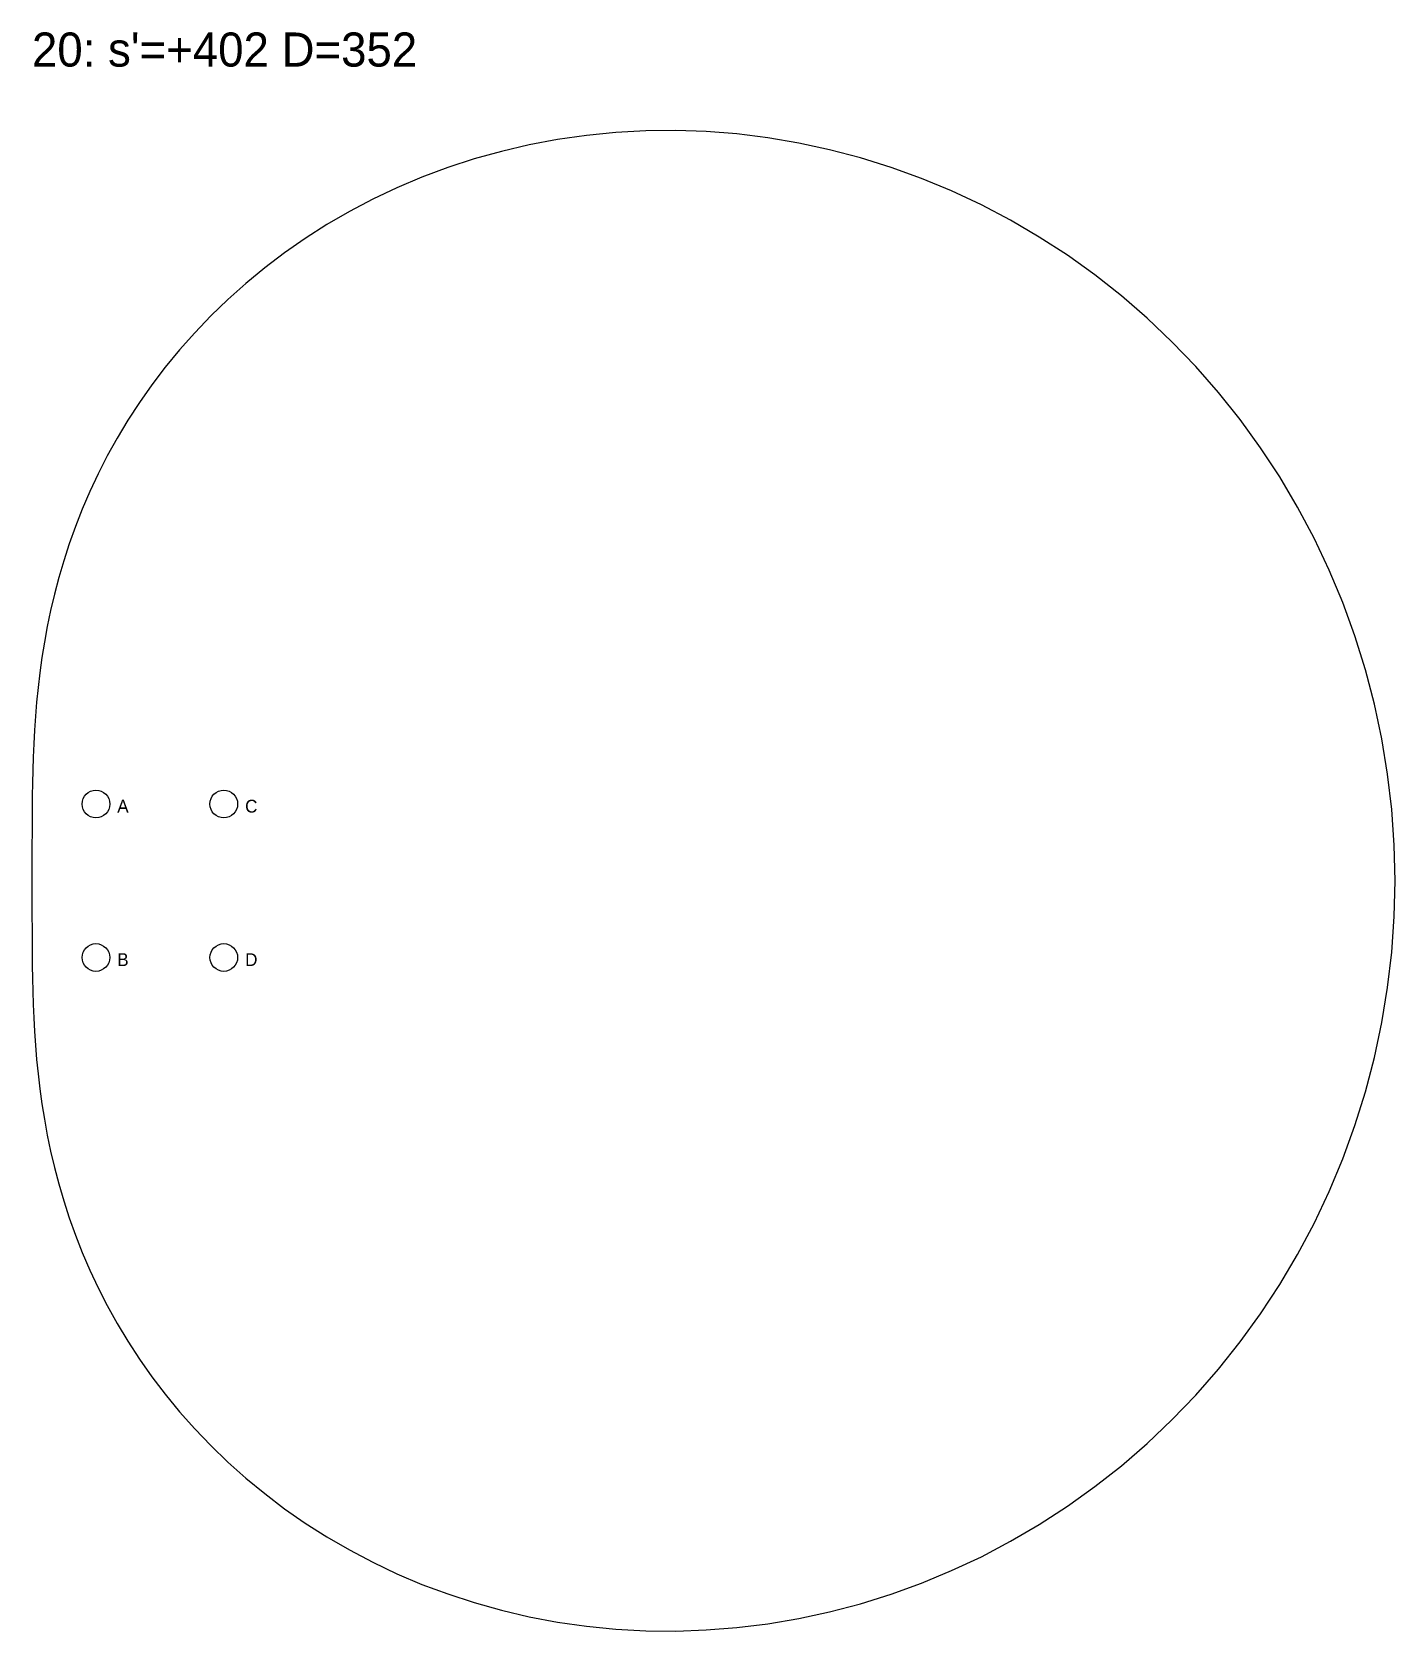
# Model space of a CAD drawing. Header units: millimetres. Extents: x 0 to 320, y -176 to 199.
import ezdxf

# ---------------------------------------------------------------- set-up
doc = ezdxf.new("R2010")
doc.units = ezdxf.units.MM
for name, color, linetype in [('DOWEL', 5, 'CONTINUOUS'), ('SLAB_00', 2, 'CONTINUOUS'), ('TEXT', 1, 'CONTINUOUS')]:
    doc.layers.add(name, color=color, linetype=linetype)

msp = doc.modelspace()

# ---------------------------------------------------------------- linework, layer by layer
at = {"layer": 'DOWEL'}
for centre in [(15, 18), (45, 18), (15, -18), (45, -18)]:
    msp.add_circle(centre, 3.25, dxfattribs=at)
at = {"layer": 'SLAB_00'}
msp.add_lwpolyline([(319.772, 0), (319.577, 8.368), (318.993, 16.716), (318.023, 25.023), (316.667, 33.269), (314.932, 41.435), (312.822, 49.5), (310.344, 57.445), (307.504, 65.252), (304.313, 72.902), (300.778, 80.377), (296.911, 87.661), (292.724, 94.736), (288.228, 101.587), (283.437, 108.2), (278.365, 114.559), (273.028, 120.653), (267.439, 126.468), (261.617, 131.994), (255.576, 137.22), (249.335, 142.137), (242.911, 146.737), (236.322, 151.013), (229.586, 154.959), (222.721, 158.571), (215.746, 161.844), (208.68, 164.776), (201.541, 167.366), (194.348, 169.612), (187.119, 171.517), (179.872, 173.082), (172.625, 174.309), (165.395, 175.202), (158.2, 175.768), (151.056, 176.01), (143.979, 175.937), (136.984, 175.555), (130.087, 174.874), (123.302, 173.902), (116.641, 172.65), (110.117, 171.128), (103.743, 169.348), (97.529, 167.321), (91.485, 165.059), (85.62, 162.577), (79.943, 159.886), (74.46, 157), (69.179, 153.934), (64.104, 150.7), (59.24, 147.312), (54.59, 143.786), (50.157, 140.134), (45.942, 136.371), (41.946, 132.511), (38.169, 128.566), (34.61, 124.55), (31.267, 120.477), (28.137, 116.358), (25.216, 112.207), (22.501, 108.033), (19.986, 103.849), (17.665, 99.665), (15.534, 95.491), (13.584, 91.335), (11.809, 87.208), (10.201, 83.116), (8.752, 79.066), (7.453, 75.065), (6.297, 71.119), (5.274, 67.232), (4.376, 63.408), (3.593, 59.651), (2.916, 55.963), (2.337, 52.346), (1.846, 48.801), (1.435, 45.327), (1.095, 41.924), (0.819, 38.591), (0.598, 35.327), (0.424, 32.128), (0.291, 28.991), (0.192, 25.913), (0.12, 22.889), (0.071, 19.914), (0.038, 16.984), (0.018, 14.093), (0.008, 11.234), (0.002, 8.402), (0, 5.59), (0, 2.792), (0, 0), (0, -2.792), (0, -5.59), (0.002, -8.402), (0.008, -11.234), (0.018, -14.093), (0.038, -16.984), (0.071, -19.914), (0.12, -22.889), (0.192, -25.913), (0.291, -28.991), (0.424, -32.128), (0.598, -35.327), (0.819, -38.591), (1.095, -41.924), (1.435, -45.327), (1.846, -48.801), (2.337, -52.346), (2.916, -55.963), (3.593, -59.651), (4.376, -63.408), (5.274, -67.232), (6.297, -71.119), (7.453, -75.065), (8.752, -79.066), (10.201, -83.116), (11.809, -87.208), (13.584, -91.335), (15.534, -95.491), (17.665, -99.665), (19.986, -103.849), (22.501, -108.033), (25.216, -112.207), (28.137, -116.358), (31.267, -120.477), (34.61, -124.55), (38.169, -128.566), (41.946, -132.511), (45.942, -136.371), (50.157, -140.134), (54.59, -143.786), (59.24, -147.312), (64.104, -150.7), (69.179, -153.934), (74.46, -157), (79.943, -159.886), (85.62, -162.577), (91.485, -165.059), (97.529, -167.321), (103.743, -169.348), (110.117, -171.128), (116.641, -172.65), (123.302, -173.902), (130.087, -174.874), (136.984, -175.555), (143.979, -175.937), (151.056, -176.01), (158.2, -175.768), (165.395, -175.202), (172.625, -174.309), (179.872, -173.082), (187.119, -171.517), (194.348, -169.612), (201.541, -167.366), (208.68, -164.776), (215.746, -161.844), (222.721, -158.571), (229.586, -154.959), (236.322, -151.013), (242.911, -146.737), (249.335, -142.137), (255.576, -137.22), (261.617, -131.994), (267.439, -126.468), (273.028, -120.653), (278.365, -114.559), (283.437, -108.2), (288.228, -101.587), (292.724, -94.736), (296.911, -87.661), (300.778, -80.377), (304.313, -72.902), (307.504, -65.252), (310.344, -57.445), (312.822, -49.5), (314.932, -41.435), (316.667, -33.269), (318.023, -25.023), (318.993, -16.716), (319.577, -8.368)], close=True, dxfattribs=at)

# ---------------------------------------------------------------- texts
at = {"layer": 'DOWEL'}
for s, p in [('A', (20, 16)), ('C', (50, 16)), ('B', (20, -20)), ('D', (50, -20))]:
    msp.add_text(s, height=3, dxfattribs=at).set_placement(p)
at = {"layer": 'TEXT'}
msp.add_text("20: s'=+402 D=352", height=8, dxfattribs=at).set_placement((0, 191.01))

doc.saveas('drawing.dxf')
